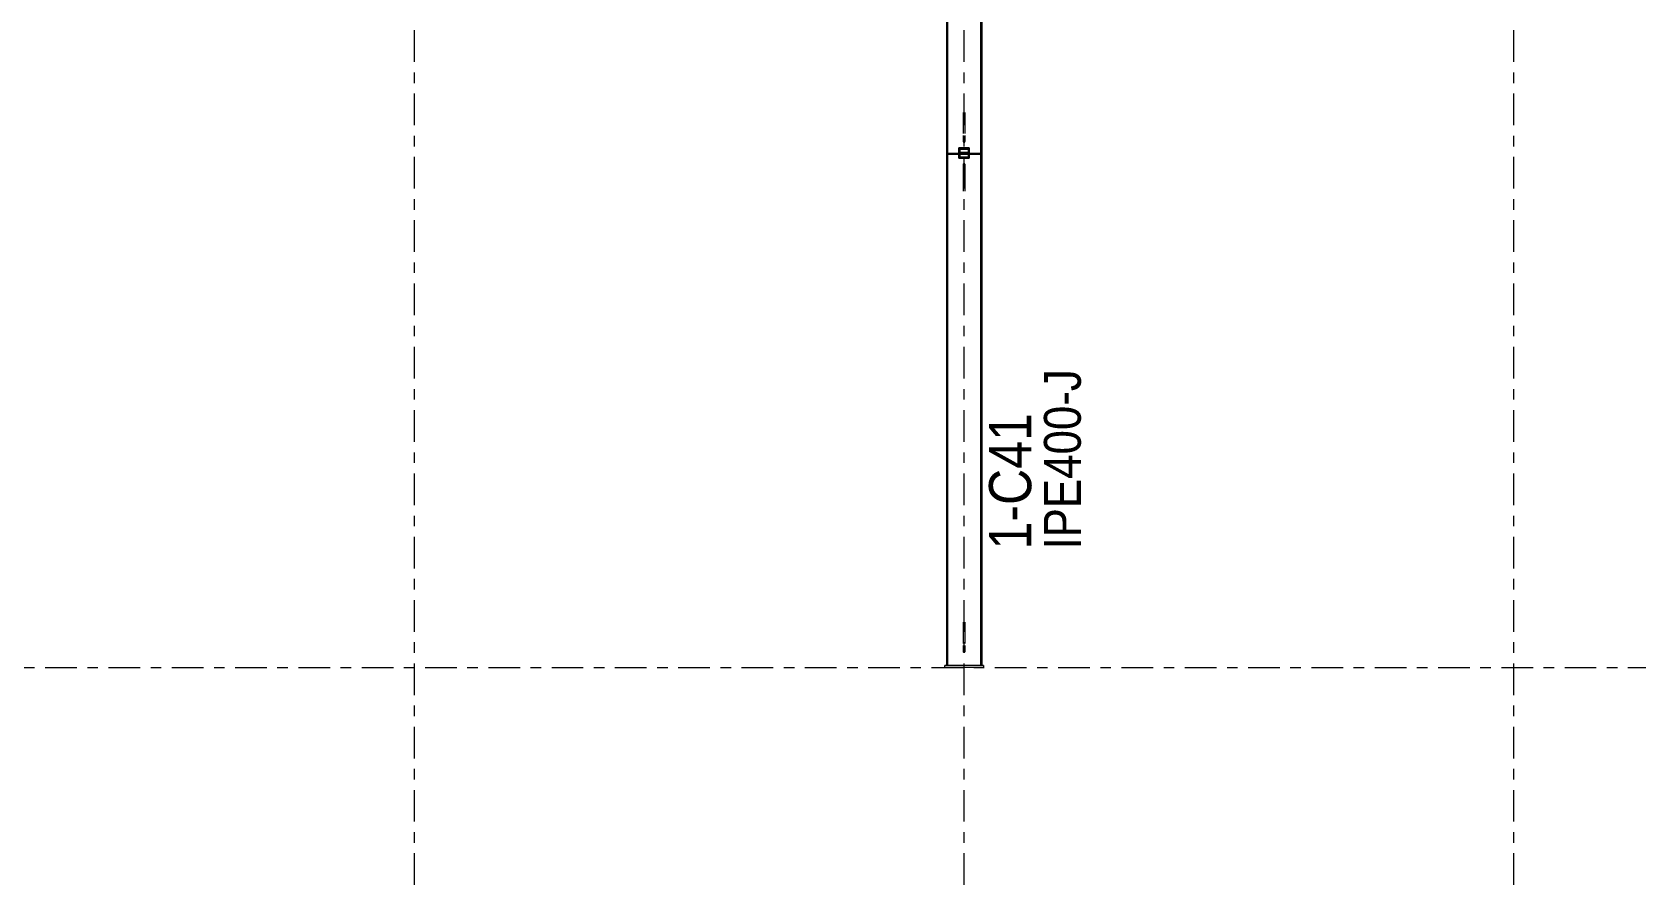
# Model space of a CAD drawing. Header units: millimetres. Extents: x -49 to 773, y -79 to 495.
# Drawn here: x 258.8 to 410.8, y 333.6 to 414.4 of the extents above; entities that cross this region are included whole.
import ezdxf

# ---------------------------------------------------------------- set-up
doc = ezdxf.new("R2010")
doc.units = ezdxf.units.MM
for name, pattern in [('XKITLINE00', [0]), ('XKITLINE02', [4, 2, -2]), ('XKITLINE03', [6, 3, -1, 1, -1])]:
    doc.linetypes.add(name, pattern=pattern)
for name, color, linetype, lineweight in [('Part', 2, 'Continuous', 0), ('PartMark', 7, 'Continuous', 0), ('S-grid', 1, 'Continuous', 0)]:
    doc.layers.add(name, color=color, linetype=linetype, lineweight=lineweight)
doc.styles.add('ARIAL', font='ARIAL.TTF')

# ---------------------------------------------------------------- blocks, each defined once
blk = doc.blocks.new('*A351')
at = {"layer": 'Part'}
h = blk.add_hatch(color=3, dxfattribs=at)
h.paths.add_polyline_path([(346.67, 402.52), (346.67, 403.36), (347.5, 403.36), (347.5, 402.52)], flags=17)
h.paths.add_polyline_path([(346.7, 403.32), (346.7, 402.56), (347.47, 402.56), (347.47, 403.32)])
blk = doc.blocks.new('*A1382')
at = {"layer": 'S-grid', "color": 1, "linetype": 'XKITLINE03', "lineweight": 0}
blk.add_line((-10, 354.19), (569.74, 354.19), dxfattribs=at)
blk = doc.blocks.new('*A1666')
at = {"layer": 'S-grid', "color": 1, "linetype": 'XKITLINE03', "lineweight": 0}
blk.add_line((399.17, 333.57), (399.17, 477.73), dxfattribs=at)
at = {"layer": 'S-grid', "color": 3, "style": 'ARIAL', "width": 0.85}
blk.add_text('T1', height=3, dxfattribs=at).set_placement((396.83, 478.73))
blk = doc.blocks.new('*A1667')
at = {"layer": 'S-grid', "color": 1, "linetype": 'XKITLINE03', "lineweight": 0}
blk.add_line((347.08, 333.57), (347.08, 477.73), dxfattribs=at)
at = {"layer": 'S-grid', "color": 3, "style": 'ARIAL', "width": 0.85}
blk.add_text('T', height=3, dxfattribs=at).set_placement((345.86, 478.73))
blk = doc.blocks.new('*A1668')
at = {"layer": 'S-grid', "color": 1, "linetype": 'XKITLINE03', "lineweight": 0}
blk.add_line((295, 333.57), (295, 477.73), dxfattribs=at)
at = {"layer": 'S-grid', "color": 3, "style": 'ARIAL', "width": 0.85}
blk.add_text('V3', height=3, dxfattribs=at).set_placement((292.55, 478.73))
blk = doc.blocks.new('*A1718')
at = {"layer": 'Part', "color": 2, "linetype": 'XKITLINE00', "lineweight": 0}
for p, q in [((348.75, 451.88), (345.42, 451.88)), ((345.52, 451.88), (345.52, 402.9)), ((348.64, 451.88), (348.64, 402.9)), ((345.42, 440.55), (345.42, 354.36)), ((348.75, 440.55), (348.75, 354.36)), ((345.52, 402.81), (345.52, 354.36)), ((348.64, 402.81), (348.64, 354.36))]:
    blk.add_line(p, q, dxfattribs=at)
at = {"layer": 'Part', "color": 7, "linetype": 'XKITLINE02', "lineweight": 0}
for p, q in [((345.42, 451.88), (345.42, 440.55)), ((348.75, 451.88), (348.75, 440.55)), ((345.52, 402.9), (345.52, 402.81)), ((348.64, 402.9), (348.64, 402.81)), ((348.75, 354.36), (345.42, 354.36))]:
    blk.add_line(p, q, dxfattribs=at)
blk = doc.blocks.new('*A1820')
at = {"layer": 'Part', "color": 7, "linetype": 'XKITLINE02', "lineweight": 0}
for p, q in [((347, 358.47), (347, 356.26)), ((347.17, 358.47), (347.17, 356.26))]:
    blk.add_line(p, q, dxfattribs=at)
at = {"layer": 'Part', "color": 2, "linetype": 'XKITLINE00', "lineweight": 0}
for p, q in [((347, 356.26), (347, 355.68)), ((347.02, 355.73), (347, 355.68)), ((347, 355.68), (347.02, 355.64)), ((347.08, 355.75), (347.02, 355.73)), ((347.14, 355.73), (347.08, 355.75)), ((347.17, 355.68), (347.14, 355.73)), ((347.14, 355.64), (347.17, 355.68)), ((347.17, 356.26), (347.17, 355.68)), ((347.02, 355.64), (347.08, 355.62)), ((347.08, 355.62), (347.14, 355.64))]:
    blk.add_line(p, q, dxfattribs=at)
blk = doc.blocks.new('*A1821')
at = {"layer": 'Part', "color": 2, "linetype": 'XKITLINE00', "lineweight": 0}
for p, q in [((348.92, 354.36), (345.25, 354.36)), ((345.25, 354.19), (345.25, 354.36)), ((348.92, 354.19), (345.25, 354.19)), ((348.92, 354.36), (348.92, 354.19))]:
    blk.add_line(p, q, dxfattribs=at)
blk = doc.blocks.new('*A1826')
at = {"layer": 'Part', "color": 2, "linetype": 'XKITLINE00', "lineweight": 0}
for p, q in [((346.67, 403.36), (346.67, 402.52)), ((346.67, 403.36), (347.5, 403.36)), ((346.7, 402.56), (346.7, 403.32)), ((346.7, 403.32), (347.47, 403.32)), ((347.47, 403.32), (347.47, 402.56)), ((347.5, 403.36), (347.5, 402.52)), ((347.5, 402.52), (346.67, 402.52)), ((347.47, 402.56), (346.7, 402.56))]:
    blk.add_line(p, q, dxfattribs=at)
blk = doc.blocks.new('*A1827')
at = {"layer": 'Part', "color": 7, "linetype": 'XKITLINE02', "lineweight": 0}
for p, q in [((347, 406.79), (347, 404.59)), ((347.17, 406.79), (347.17, 404.59))]:
    blk.add_line(p, q, dxfattribs=at)
at = {"layer": 'Part', "color": 2, "linetype": 'XKITLINE00', "lineweight": 0}
for p, q in [((347, 404.59), (347, 404.02)), ((347.17, 404.59), (347.17, 404.02)), ((347.02, 404.07), (347, 404.02)), ((347, 404.02), (347.02, 403.97)), ((347.08, 404.09), (347.02, 404.07)), ((347.02, 403.97), (347.08, 403.95)), ((347.14, 404.07), (347.08, 404.09)), ((347.08, 403.95), (347.14, 403.97)), ((347.17, 404.02), (347.14, 404.07)), ((347.14, 403.97), (347.17, 404.02))]:
    blk.add_line(p, q, dxfattribs=at)
blk = doc.blocks.new('*A1836')
at = {"layer": 'Part', "color": 2, "linetype": 'XKITLINE00', "lineweight": 0}
for p, q in [((347.02, 401.93), (347, 401.88)), ((347, 401.88), (347, 401.31)), ((347, 401.88), (347.02, 401.84)), ((347.08, 401.95), (347.02, 401.93)), ((347.02, 401.84), (347.08, 401.82)), ((347.14, 401.93), (347.08, 401.95)), ((347.08, 401.82), (347.14, 401.84)), ((347.17, 401.88), (347.14, 401.93)), ((347.14, 401.84), (347.17, 401.88)), ((347.17, 401.88), (347.17, 401.31))]:
    blk.add_line(p, q, dxfattribs=at)
at = {"layer": 'Part', "color": 7, "linetype": 'XKITLINE02', "lineweight": 0}
for p, q in [((347, 401.31), (347, 399.1)), ((347.17, 401.31), (347.17, 399.1))]:
    blk.add_line(p, q, dxfattribs=at)
blk = doc.blocks.new('*A1840')
at = {"layer": 'Part', "color": 7, "linetype": 'XKITLINE02', "lineweight": 0}
for p, q in [((347.5, 403.36), (346.67, 403.36)), ((346.67, 403.36), (346.67, 402.52)), ((346.7, 402.56), (346.7, 403.32)), ((346.7, 403.32), (347.47, 403.32)), ((347.47, 403.32), (347.47, 402.56)), ((347.5, 402.52), (347.5, 403.36)), ((346.67, 402.52), (347.5, 402.52)), ((347.47, 402.56), (346.7, 402.56))]:
    blk.add_line(p, q, dxfattribs=at)
blk = doc.blocks.new('*A1841')
at = {"layer": 'Part', "color": 7, "linetype": 'XKITLINE02', "lineweight": 0}
for p, q in [((346.58, 403.44), (347.58, 403.44)), ((346.58, 402.44), (346.58, 403.44)), ((347.58, 403.44), (347.58, 402.44)), ((347.58, 402.44), (346.58, 402.44))]:
    blk.add_line(p, q, dxfattribs=at)
blk = doc.blocks.new('*A1842')
at = {"layer": 'Part', "color": 7, "linetype": 'XKITLINE02', "lineweight": 0}
for p, q in [((346.58, 402.98), (346.58, 402.9)), ((347.58, 402.98), (346.58, 402.98)), ((346.58, 402.9), (347.58, 402.9)), ((347.58, 402.9), (347.58, 402.98))]:
    blk.add_line(p, q, dxfattribs=at)
blk = doc.blocks.new('*A1843')
at = {"layer": 'Part', "color": 7, "linetype": 'XKITLINE02', "lineweight": 0}
for p, q in [((348.64, 402.9), (345.52, 402.9)), ((345.52, 402.81), (345.52, 402.9)), ((348.64, 402.81), (345.52, 402.81)), ((345.65, 402.9), (345.65, 402.81)), ((348.52, 402.81), (348.52, 402.9)), ((348.64, 402.9), (348.64, 402.81))]:
    blk.add_line(p, q, dxfattribs=at)
blk = doc.blocks.new('*A1844')
at = {"layer": 'Part', "color": 2, "linetype": 'XKITLINE00', "lineweight": 0}
for p, q in [((347.58, 403.44), (346.58, 403.44)), ((346.58, 403.44), (346.58, 402.44)), ((347.58, 402.44), (347.58, 403.44)), ((346.58, 402.44), (347.58, 402.44))]:
    blk.add_line(p, q, dxfattribs=at)
blk = doc.blocks.new('*A1845')
at = {"layer": 'Part', "color": 7, "linetype": 'XKITLINE02', "lineweight": 0}
for p, q in [((346.58, 402.9), (346.58, 402.98)), ((346.58, 402.98), (347.58, 402.98)), ((347.58, 402.9), (346.58, 402.9)), ((347.58, 402.98), (347.58, 402.9))]:
    blk.add_line(p, q, dxfattribs=at)
blk = doc.blocks.new('*A1846')
at = {"layer": 'Part', "color": 2, "linetype": 'XKITLINE00', "lineweight": 0}
for p, q in [((346.58, 402.9), (345.52, 402.9)), ((345.52, 402.81), (345.52, 402.9)), ((346.58, 402.81), (345.52, 402.81)), ((348.64, 402.9), (347.58, 402.9)), ((348.64, 402.81), (347.58, 402.81)), ((348.64, 402.9), (348.64, 402.81))]:
    blk.add_line(p, q, dxfattribs=at)
at = {"layer": 'Part', "color": 7, "linetype": 'XKITLINE02', "lineweight": 0}
for p, q in [((345.65, 402.81), (345.65, 402.9)), ((347.58, 402.9), (346.58, 402.9)), ((347.58, 402.81), (346.58, 402.81)), ((348.52, 402.81), (348.52, 402.9))]:
    blk.add_line(p, q, dxfattribs=at)
blk = doc.blocks.new('*A2005')
at = {"layer": 'PartMark', "color": 7, "style": 'ARIAL', "width": 0.85}
blk.add_text('IPE400-J', height=3.5, rotation=90.0002, dxfattribs=at).set_placement((358.15, 365.36))
at = {"layer": 'PartMark', "color": 3, "style": 'ARIAL', "width": 0.85}
blk.add_text('1-C41', height=4, rotation=90.0002, dxfattribs=at).set_placement((353.45, 365.36))

msp = doc.modelspace()

# ---------------------------------------------------------------- block references
at = {"lineweight": 0}
for name in ['*A1668', '*A1667', '*A1666', '*A1718', '*A1827', '*A1843', '*A1846', '*A1841', '*A1844', '*A1842', '*A1845', '*A351', '*A1826', '*A1840', '*A1836', '*A2005', '*A1820', '*A1382', '*A1821']:
    msp.add_blockref(name, (0, 0), dxfattribs=at)

doc.saveas('drawing.dxf')
